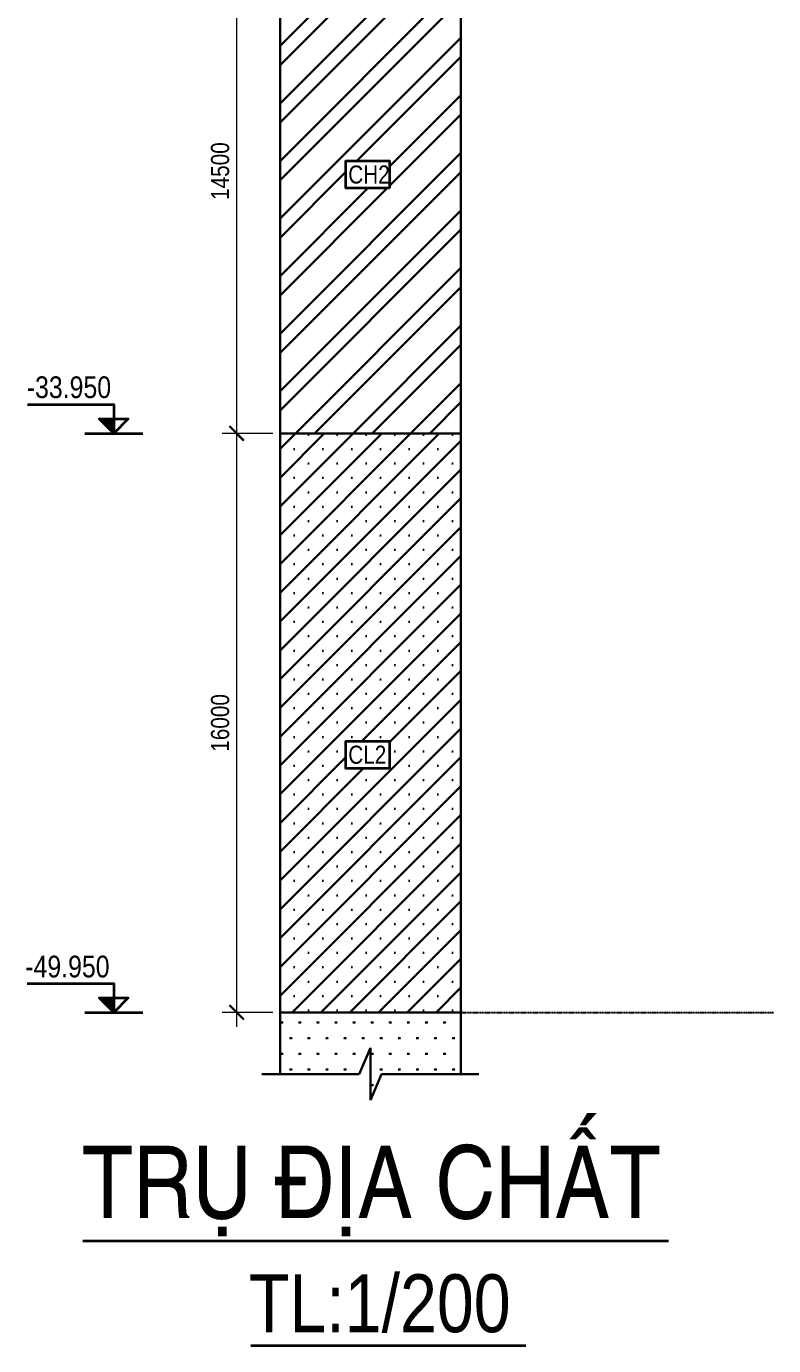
# Model space of a CAD drawing. Header units: inches. Extents: x -995865 to -814036, y 3430062 to 3602072.
# Drawn here: x -938530 to -917869, y 3430062 to 3466520 of the extents above; entities that cross this region are included whole.
import ezdxf

# ---------------------------------------------------------------- set-up
doc = ezdxf.new("R2010")
doc.units = ezdxf.units.IN
doc.header["$LTSCALE"] = 2.8
doc.header["$MEASUREMENT"] = 0
doc.linetypes.add('DASHEDX2', pattern=[1.5, 1, -0.5])
doc.layers.add('NET BAO', color=4, linetype='Continuous', lineweight=30)
doc.layers.add('TEXT1', color=7, linetype='Continuous', lineweight=15)
doc.layers.add('NETDUTDUT', color=3, linetype='DASHEDX2')
doc.layers.add('text', color=3, linetype='Continuous')
doc.styles.add('CHU', font='VHELVCN0.TTF')
doc.styles.add('Helve-Condense', font='VHELVCN0.TTF')

# ---------------------------------------------------------------- blocks, each defined once
blk = doc.blocks.new('_ArchTick')
at = {"color": 0, "linetype": 'ByBlock', "const_width": 0.15}
blk.add_lwpolyline([(-0.5, -0.5), (0.5, 0.5)], dxfattribs=at)

msp = doc.modelspace()

# ---------------------------------------------------------------- hatches: boundary and pattern name
at = {"layer": 'NET BAO'}
h = msp.add_hatch(dxfattribs=at)
h.set_pattern_fill('ANSI32', color=0, scale=3000, style=0)
h.paths.add_polyline_path([(-926516.4, 3469770.7), (-931516.4, 3469770.7), (-931516.4, 3455270.7), (-926516.4, 3455270.7)])
h.paths.add_polyline_path([(-928485.6, 3462044.5), (-929692.5, 3462044.5), (-929692.5, 3462801.1), (-928485.6, 3462801.1)], flags=0)
h.paths.add_polyline_path([(-929760, 3462034.9), (-928369.3, 3462034.9), (-928369.3, 3462818.9), (-929760, 3462818.9)], flags=24)
for points in [[(-936109.6, 3455670.7), (-936505.8, 3455670.7), (-936110.4, 3455271.5), (-936109.6, 3455271.5)], [(-936109.6, 3439670.7), (-936505.8, 3439670.7), (-936110.4, 3439271.5), (-936109.6, 3439271.5)]]:
    msp.add_hatch(color=0, dxfattribs=at).paths.add_polyline_path(points)
h = msp.add_hatch(dxfattribs=at)
h.set_pattern_fill('SACNCR', color=0, scale=6000, style=0)
h.paths.add_polyline_path([(-926516.4, 3455270.7), (-931516.4, 3455270.7), (-931516.4, 3439270.7), (-926516.4, 3439270.7)])
h.paths.add_polyline_path([(-928485.6, 3446009.5), (-929692.5, 3446009.5), (-929692.5, 3446766.1), (-928485.6, 3446766.1)], flags=0)
h.paths.add_polyline_path([(-929760, 3445999.9), (-928448, 3445999.9), (-928448, 3446783.9), (-929760, 3446783.9)], flags=24)
h = msp.add_hatch(dxfattribs=at)
h.set_pattern_fill('SWAMP', color=0, scale=500, style=0)
h.paths.add_polyline_path([(-931516.4, 3439270.7), (-931516.4, 3437567.5), (-929324.9, 3437567.5), (-929016.4, 3438290.4), (-929016.4, 3437567.5), (-929016.4, 3436844.5), (-928707.8, 3437567.5), (-926516.4, 3437567.5), (-926516.4, 3439270.7)])
at = {"layer": 'TEXT1', "lineweight": 35}
for points in [[(-936359.6, 3455670.7), (-936109.6, 3455670.7), (-936109.6, 3455270.7)], [(-936359.6, 3455670.7), (-936109.6, 3455670.7), (-936109.6, 3455270.7)], [(-936359.6, 3439670.7), (-936109.6, 3439670.7), (-936109.6, 3439270.7)], [(-936359.6, 3439670.7), (-936109.6, 3439670.7), (-936109.6, 3439270.7)]]:
    msp.add_hatch(color=0, dxfattribs=at).paths.add_polyline_path(points)

# ---------------------------------------------------------------- linework, layer by layer
at = {"layer": 'NET BAO', "color": 0}
for p, q in [((-931516.4, 3489220.7), (-931516.4, 3439270.7)), ((-926516.4, 3489220.7), (-926516.4, 3439270.7)), ((-931516.4, 3469770.7), (-931516.4, 3455270.7)), ((-931516.4, 3455270.7), (-926516.4, 3455270.7)), ((-926516.4, 3439270.7), (-931516.4, 3439270.7)), ((-931516.4, 3439270.7), (-931516.4, 3437567.5)), ((-926516.4, 3439270.7), (-926516.4, 3437567.5)), ((-929016.4, 3438290.4), (-929324.9, 3437567.5)), ((-929016.4, 3437567.5), (-929016.4, 3438290.4)), ((-932016.4, 3437567.5), (-929324.9, 3437567.5)), ((-929016.4, 3436844.5), (-929016.4, 3437567.5)), ((-928707.8, 3437567.5), (-929016.4, 3436844.5)), ((-928707.8, 3437567.5), (-926016.4, 3437567.5))]:
    msp.add_line(p, q, dxfattribs=at)
at = {"layer": 'NET BAO', "color": 0, "linetype": 'Continuous', "lineweight": 9}
for p, q in [((-932716.1, 3470170.7), (-932716.1, 3454870.7)), ((-932716.1, 3455670.7), (-932716.1, 3438870.7))]:
    msp.add_line(p, q, dxfattribs=at)
at = {"layer": 'NET BAO', "color": 0, "linetype": 'Continuous', "lineweight": 13}
for p, q in [((-931716.4, 3455270.7), (-933116.1, 3455270.7)), ((-931716.4, 3455270.7), (-933116.1, 3455270.7)), ((-931716.4, 3439270.7), (-933116.1, 3439270.7))]:
    msp.add_line(p, q, dxfattribs=at)
at = {"layer": 'NETDUTDUT', "color": 0}
msp.add_line((-926516.4, 3439270.7), (-917868.7, 3439270.7), dxfattribs=at)
at = {"layer": 'text', "color": 0, "lineweight": 35}
for p, q in [((-936967.5, 3432960.7), (-920777.8, 3432960.7)), ((-932324.4, 3430061.8), (-924723.8, 3430061.8))]:
    msp.add_line(p, q, dxfattribs=at)
for points in [[(-928485.6, 3462044.5), (-929692.5, 3462044.5), (-929692.5, 3462801.1), (-928485.6, 3462801.1)], [(-928485.6, 3446009.5), (-929692.5, 3446009.5), (-929692.5, 3446766.1), (-928485.6, 3446766.1)]]:
    msp.add_lwpolyline(points, close=True, dxfattribs=at)
at = {"layer": 'TEXT1', "color": 0, "lineweight": 35}
for points in [[(-938499.4, 3456070.7), (-936109.6, 3456070.7), (-936109.6, 3455270.7), (-936514.5, 3455670.7), (-935713.5, 3455670.7), (-936109.6, 3455270.7)], [(-936909.6, 3455270.7), (-935309.6, 3455270.7)], [(-938505.8, 3440070.7), (-936109.6, 3440070.7), (-936109.6, 3439270.7), (-936514.5, 3439670.7), (-935713.5, 3439670.7), (-936109.6, 3439270.7)], [(-936909.6, 3439270.7), (-935309.6, 3439270.7)]]:
    msp.add_lwpolyline(points, dxfattribs=at)

# ---------------------------------------------------------------- block references
at = {"layer": 'NET BAO', "color": 0, "lineweight": 9, "xscale": 400, "yscale": 400, "zscale": 400}
for p, rotation in [((-932716.1, 3455270.7), 270), ((-932716.1, 3455270.7), 90), ((-932716.1, 3439270.7), 270)]:
    msp.add_blockref('_ArchTick', p, dxfattribs=dict(at, rotation=rotation))

# ---------------------------------------------------------------- texts
at = {"layer": 'NET BAO', "color": 0, "char_height": 500, "attachment_point": 5, "rotation": 90, "style": 'Helve-Condense'}
for s, insert in [('\\A1;14500', (-933171.4, 3462520.7)), ('\\A1;16000', (-933171.4, 3447270.7))]:
    msp.add_mtext(s, dxfattribs=dict(at, insert=insert))
at = {"layer": 'text', "color": 0, "lineweight": 35, "style": 'CHU'}
for s, p in [('CH2', (-929629.3, 3462177.5)), ('CL2', (-929629.3, 3446142.5))]:
    msp.add_text(s, height=500, dxfattribs=at).set_placement(p)
at = {"layer": 'text', "color": 0, "style": 'Helve-Condense'}
for s, height, p in [('TRUÏ ÑÒA CHAÁT', 2000, (-936984.5, 3433587.3)), ('TL:1/200', 1600, (-932375.7, 3430431.7))]:
    msp.add_text(s, height=height, dxfattribs=at).set_placement(p)
at = {"layer": 'TEXT1', "color": 0, "lineweight": 35, "style": 'CHU'}
for s, p in [('-33.950', (-938518.7, 3456248)), ('-49.950', (-938560.7, 3440237.8))]:
    msp.add_text(s, height=600, dxfattribs=at).set_placement(p)

doc.saveas('drawing.dxf')
